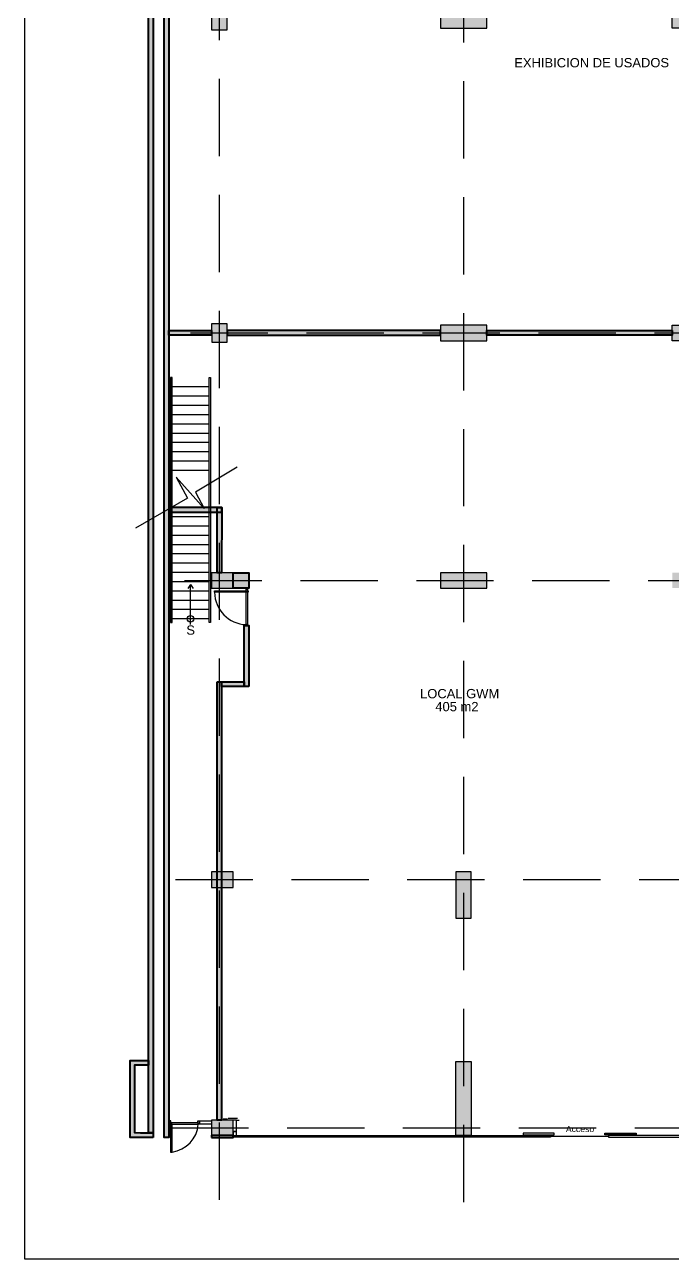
# Model space of a CAD drawing. Header units: millimetres. Extents: x -967 to 876, y -355 to 681.
# Drawn here: x -67.11 to -46.16, y -232.82 to -192.9 of the extents above; entities that cross this region are included whole.
import ezdxf

# ---------------------------------------------------------------- set-up
doc = ezdxf.new("R2010")
doc.units = ezdxf.units.MM
for name, pattern in [('DASHED2', [9.525, 6.35, -3.175]), ('HIDDEN', [9.525, 6.35, -3.175]), ('LÍNEAS_OCULTASX2', [0.75, 0.5, -0.25])]:
    doc.linetypes.add(name, pattern=pattern)
for name, color, linetype in [('1amobla', 253, 'Continuous'), ('A-HATCH CONCRETO', 8, 'Continuous'), ('AAA SG MOBILIARIO', 7, 'Continuous'), ('AMOBLAMIENTO', 8, 'Continuous'), ('AREA CIRCULACION', 8, 'Continuous'), ('F-2', 8, 'Continuous'), ('GG_PISO 1', 251, 'Continuous'), ('JCA_HATCH 254', 252, 'Continuous'), ('MUEBLE', 8, 'Continuous'), ('PROYECCION', 8, 'DASHED2')]:
    doc.layers.add(name, color=color, linetype=linetype)
for name, color, linetype, lineweight in [('Muro', 9, 'Continuous', 40), ('TEXTOS', 8, 'Continuous', 20), ('Vidrio', 8, 'Continuous', 30)]:
    doc.layers.add(name, color=color, linetype=linetype, lineweight=lineweight)
doc.styles.get("Standard").update_dxf_attribs({"font": 'arial.ttf'})

# ---------------------------------------------------------------- blocks, each defined once
blk = doc.blocks.new('estructura etapa 3')
at = {"layer": 'GG_PISO 1'}
h = blk.add_hatch(color=256, dxfattribs=at)
h.paths.add_polyline_path([(-91.651, -6658.124), (-91.651, -6657.624), (-92.35, -6657.624), (-92.35, -6658.124)])
h.paths.add_polyline_path([(-49.354, -6658.124), (-49.354, -6657.624), (-50.055, -6657.624), (-50.055, -6658.124)])
h.paths.add_polyline_path([(-56.053, -6658.124), (-56.053, -6657.624), (-56.753, -6657.624), (-56.753, -6658.124)])
h.paths.add_polyline_path([(-76.45, -6659.124), (-76.95, -6659.124), (-76.95, -6657.624), (-76.45, -6657.624)])
h.paths.add_polyline_path([(-83.95, -6659.124), (-84.45, -6659.124), (-84.45, -6657.624), (-83.95, -6657.624)])
h.paths.add_polyline_path([(-60.452, -6659.124), (-60.952, -6659.124), (-60.952, -6657.624), (-60.452, -6657.624)])
h.paths.add_polyline_path([(-67.95, -6659.124), (-68.45, -6659.124), (-68.45, -6657.624), (-67.95, -6657.624)])
h.paths.add_polyline_path([(-91.85, -6668.199), (-91.851, -6667.599), (-92.35, -6667.599), (-92.349, -6668.199)])
h.paths.add_polyline_path([(-49.354, -6668.199), (-49.354, -6667.599), (-49.854, -6667.599), (-49.854, -6668.199)])
h.paths.add_polyline_path([(-56.154, -6668.149), (-56.154, -6667.649), (-56.854, -6667.649), (-56.854, -6668.149)])
h.paths.add_polyline_path([(-59.952, -6667.649), (-59.952, -6668.149), (-61.452, -6668.149), (-61.452, -6667.649)])
h.paths.add_polyline_path([(-75.95, -6667.649), (-75.95, -6668.149), (-77.45, -6668.149), (-77.45, -6667.649)])
h.paths.add_polyline_path([(-68.95, -6667.649), (-68.95, -6668.149), (-67.45, -6668.149), (-67.45, -6667.649)])
h.paths.add_polyline_path([(-84.95, -6667.649), (-84.95, -6668.149), (-83.45, -6668.149), (-83.45, -6667.649)])
h.paths.add_polyline_path([(-91.85, -6676.199), (-91.85, -6675.599), (-92.349, -6675.599), (-92.349, -6676.199)])
h.paths.add_polyline_path([(-49.354, -6676.199), (-49.354, -6675.599), (-49.854, -6675.599), (-49.854, -6676.199)])
h.paths.add_polyline_path([(-56.154, -6676.149), (-56.154, -6675.649), (-56.754, -6675.649), (-56.754, -6676.149)])
h.paths.add_polyline_path([(-59.952, -6675.649), (-59.952, -6676.149), (-61.452, -6676.149), (-61.452, -6675.649)])
h.paths.add_polyline_path([(-75.95, -6675.649), (-75.95, -6676.149), (-77.45, -6676.149), (-77.45, -6675.649)])
h.paths.add_polyline_path([(-68.95, -6675.649), (-68.95, -6676.149), (-67.45, -6676.149), (-67.45, -6675.649)])
h.paths.add_polyline_path([(-84.95, -6675.649), (-84.95, -6676.149), (-83.45, -6676.149), (-83.45, -6675.649)])
h.paths.add_polyline_path([(-91.847, -6686.299), (-91.851, -6685.699), (-92.35, -6685.699), (-92.346, -6686.299)])
h.paths.add_polyline_path([(-49.354, -6686.299), (-49.354, -6685.699), (-49.854, -6685.699), (-49.854, -6686.299)])
h.paths.add_polyline_path([(-56.154, -6686.249), (-56.154, -6685.749), (-56.754, -6685.749), (-56.754, -6686.249)])
h.paths.add_polyline_path([(-59.952, -6685.749), (-59.952, -6686.249), (-61.452, -6686.249), (-61.452, -6685.749)])
h.paths.add_polyline_path([(-75.95, -6685.749), (-75.95, -6686.249), (-77.45, -6686.249), (-77.45, -6685.749)])
h.paths.add_polyline_path([(-68.95, -6685.749), (-68.95, -6686.249), (-67.45, -6686.249), (-67.45, -6685.749)])
h.paths.add_polyline_path([(-84.95, -6685.749), (-84.95, -6686.249), (-83.45, -6686.249), (-83.45, -6685.749)])
h.paths.add_polyline_path([(-49.353, -6694.294), (-49.354, -6693.699), (-49.855, -6693.699), (-49.854, -6694.294)])
h.paths.add_polyline_path([(-56.054, -6694.249), (-56.054, -6693.749), (-56.753, -6693.749), (-56.753, -6694.249)])
h.paths.add_polyline_path([(-91.651, -6694.249), (-91.651, -6693.749), (-92.35, -6693.749), (-92.35, -6694.249)])
h.paths.add_polyline_path([(-59.952, -6693.749), (-59.952, -6694.249), (-61.452, -6694.249), (-61.452, -6693.749)])
h.paths.add_polyline_path([(-75.95, -6693.749), (-75.95, -6694.249), (-77.45, -6694.249), (-77.45, -6693.749)])
h.paths.add_polyline_path([(-68.95, -6693.749), (-68.95, -6694.249), (-67.45, -6694.249), (-67.45, -6693.749)])
h.paths.add_polyline_path([(-84.95, -6693.749), (-84.95, -6694.249), (-83.45, -6694.249), (-83.45, -6693.749)])
h.paths.add_polyline_path([(-49.358, -6703.974), (-49.353, -6703.374), (-49.854, -6703.374), (-49.859, -6703.974)])
h.paths.add_polyline_path([(-56.054, -6703.924), (-56.054, -6703.424), (-56.753, -6703.424), (-56.753, -6703.924)])
h.paths.add_polyline_path([(-67.95, -6704.924), (-67.95, -6703.424), (-68.45, -6703.424), (-68.45, -6704.924)])
h.paths.add_polyline_path([(-91.651, -6703.924), (-91.651, -6703.424), (-92.35, -6703.424), (-92.35, -6703.924)])
h.paths.add_polyline_path([(-61.847, -6703.424), (-60.347, -6703.424), (-60.347, -6703.924), (-61.847, -6703.924)])
h.paths.add_polyline_path([(-83.95, -6704.924), (-83.95, -6703.424), (-84.45, -6703.424), (-84.45, -6704.924)])
h.paths.add_polyline_path([(-76.45, -6704.924), (-76.45, -6703.424), (-76.95, -6703.424), (-76.95, -6704.924)])
h.paths.add_polyline_path([(-49.354, -6711.949), (-49.354, -6711.449), (-50.054, -6711.449), (-50.054, -6711.949)])
h.paths.add_polyline_path([(-55.954, -6711.949), (-55.954, -6711.449), (-56.654, -6711.449), (-56.654, -6711.949)])
h.paths.add_polyline_path([(-91.65, -6711.949), (-91.65, -6711.449), (-92.35, -6711.449), (-92.35, -6711.949)])
h.paths.add_polyline_path([(-60.952, -6711.949), (-60.952, -6709.549), (-60.452, -6709.549), (-60.452, -6711.949)])
h.paths.add_polyline_path([(-68.45, -6709.549), (-68.45, -6711.949), (-67.95, -6711.949), (-67.95, -6709.549)])
h.paths.add_polyline_path([(-76.95, -6709.549), (-76.95, -6711.949), (-76.45, -6711.949), (-76.45, -6709.549)])
h.paths.add_polyline_path([(-83.95, -6709.549), (-83.95, -6711.949), (-84.45, -6711.949), (-84.45, -6709.549)])
at = {"layer": 'GG_PISO 1', "color": 253, "linetype": 'LÍNEAS_OCULTASX2', "ltscale": 5}
for p, q in [((-92.1, -6655.279), (-92.1, -6714.861)), ((-84.2, -6655.354), (-84.2, -6714.914)), ((-93.028, -6685.999), (-46.502, -6685.999)), ((-93.228, -6693.999), (-46.502, -6693.999)), ((-93.52, -6703.674), (-46.502, -6703.674)), ((-93.66, -6711.699), (-46.502, -6711.699))]:
    blk.add_line(p, q, dxfattribs=at)
at = {"layer": 'GG_PISO 1', "color": 0}
for points in [[(-91.85, -6676.199), (-91.85, -6675.599), (-92.349, -6675.599), (-92.349, -6676.199)], [(-84.95, -6675.649), (-84.95, -6676.149), (-83.45, -6676.149), (-83.45, -6675.649)], [(-75.95, -6675.649), (-75.95, -6676.149), (-77.45, -6676.149), (-77.45, -6675.649)], [(-91.847, -6686.299), (-91.851, -6685.699), (-92.35, -6685.699), (-92.346, -6686.299)], [(-84.95, -6685.749), (-84.95, -6686.249), (-83.45, -6686.249), (-83.45, -6685.749)], [(-75.95, -6685.749), (-75.95, -6686.249), (-77.45, -6686.249), (-77.45, -6685.749)], [(-91.651, -6694.249), (-91.651, -6693.749), (-92.35, -6693.749), (-92.35, -6694.249)], [(-84.95, -6693.749), (-84.95, -6694.249), (-83.45, -6694.249), (-83.45, -6693.749)], [(-91.651, -6703.924), (-91.651, -6703.424), (-92.35, -6703.424), (-92.35, -6703.924)], [(-83.95, -6704.924), (-83.95, -6703.424), (-84.45, -6703.424), (-84.45, -6704.924)], [(-83.95, -6709.549), (-83.95, -6711.949), (-84.45, -6711.949), (-84.45, -6709.549)], [(-91.65, -6711.949), (-91.65, -6711.449), (-92.35, -6711.449), (-92.35, -6711.949)]]:
    blk.add_lwpolyline(points, close=True, dxfattribs=at)
blk = doc.blocks.new('A$C2bc9fe95')
at = {"layer": 'A-HATCH CONCRETO', "linetype": 'HIDDEN', "ltscale": 0.3, "true_color": 0x636466}
h = blk.add_hatch(color=251, dxfattribs=at)
h.dxf.hatch_style = 1
h.paths.add_polyline_path([(4.2, 58.453), (4.35, 58.453), (4.35, 4.29), (4.2, 4.29)])
at = {"layer": 'A-HATCH CONCRETO', "linetype": 'HIDDEN', "ltscale": 0.3, "true_color": 0x636466, "transparency": 33554687}
h = blk.add_hatch(color=251, dxfattribs=at)
h.dxf.hatch_style = 1
h.paths.add_polyline_path([(4.86, 24.505), (4.86, 24.355), (6.573, 24.356), (6.573, 24.507)])
at = {"layer": 'A-HATCH CONCRETO', "linetype": 'HIDDEN', "ltscale": 0.3, "true_color": 0x636466}
h = blk.add_hatch(color=251, dxfattribs=at)
h.dxf.hatch_style = 1
h.paths.add_polyline_path([(6.944, 21.9), (6.944, 22.4), (7.452, 22.4), (7.452, 21.9)])
h = blk.add_hatch(color=251, dxfattribs=at)
h.dxf.hatch_style = 1
h.paths.add_polyline_path([(4.36, 4.14), (3.61, 4.14), (3.61, 6.625), (4.2, 6.625), (4.2, 6.475), (3.754, 6.475), (3.754, 4.304), (3.945, 4.29), (4.36, 4.29)])
at = {"layer": 'JCA_HATCH 254'}
for points in [[(4.71, 58.453), (4.86, 58.453), (4.86, 4.14), (4.71, 4.14)], [(7.452, 18.722), (7.302, 18.722), (7.302, 20.697), (7.452, 20.697)], [(6.42, 18.873), (6.57, 18.873), (6.57, 4.7), (6.42, 4.7)], [(7.302, 18.873), (7.302, 18.722), (6.57, 18.722), (6.57, 18.873)]]:
    blk.add_hatch(color=256, dxfattribs=at).paths.add_polyline_path(points)
at = {"layer": 'JCA_HATCH 254', "linetype": 'HIDDEN', "ltscale": 0.3, "true_color": 0x636466}
h = blk.add_hatch(color=251, dxfattribs=at)
h.dxf.hatch_style = 1
h.paths.add_polyline_path([(6.244, 30.225), (6.244, 30.075), (4.86, 30.075), (4.86, 30.225)])
h = blk.add_hatch(color=251, dxfattribs=at)
h.dxf.hatch_style = 1
h.paths.add_polyline_path([(6.746, 30.225), (6.746, 30.075), (13.645, 30.075), (13.645, 30.225)])
h = blk.add_hatch(color=251, dxfattribs=at)
h.dxf.hatch_style = 1
h.paths.add_polyline_path([(21.145, 30.225), (21.145, 30.075), (15.145, 30.075), (15.145, 30.225)])
at = {"layer": 'JCA_HATCH 254', "ltscale": 0.03}
blk.add_hatch(color=256, dxfattribs=at).paths.add_polyline_path([(6.423, 24.505), (6.573, 24.505), (6.57, 22.4), (6.42, 22.4)])
at = {"layer": '1amobla', "linetype": 'HIDDEN', "ltscale": 0.3}
blk.add_line((19.084, 4.175), (17.201, 4.175), dxfattribs=at)
at = {"layer": '1amobla', "color": 7, "linetype": 'Continuous', "ltscale": 0.3, "true_color": 0xffffff}
blk.add_lwpolyline([(0.2, 62.451), (53.241, 62.451), (53.241, 0.2), (0.2, 0.2)], close=True, dxfattribs=at)
at = {"layer": 'AAA SG MOBILIARIO'}
for p, q in [((7.05, 4.7), (6.585, 4.7)), ((6.755, 4.729), (6.615, 4.729)), ((7.085, 4.748), (6.785, 4.748)), ((7.05, 4.336), (7.05, 4.7)), ((7.05, 4.336), (7.05, 4.7)), ((7.05, 4.7), (7.135, 4.7)), ((7.05, 4.7), (7.135, 4.7)), ((6.945, 4.336), (7.05, 4.336)), ((6.945, 4.336), (7.05, 4.336))]:
    blk.add_line(p, q, dxfattribs=at)
at = {"layer": 'AAA SG MOBILIARIO', "ltscale": 0.3}
blk.add_lwpolyline([(7.05, 4.335), (6.945, 4.335), (6.945, 4.2), (7.05, 4.2)], close=True, dxfattribs=at)
at = {"layer": 'AMOBLAMIENTO'}
for p, q in [((6.163, 28.405), (4.966, 28.405)), ((6.163, 28.105), (4.966, 28.105)), ((6.163, 27.805), (4.966, 27.805)), ((6.162, 27.205), (4.965, 27.205)), ((6.163, 27.505), (4.966, 27.505)), ((6.162, 26.905), (4.965, 26.905)), ((6.162, 26.605), (4.965, 26.605)), ((6.162, 26.305), (4.965, 26.305)), ((6.162, 26.005), (4.965, 26.005)), ((6.162, 25.705), (4.965, 25.705)), ((6.162, 24.205, 0), (4.965, 24.205, 0)), ((6.162, 23.905, 0), (4.965, 23.905, 0)), ((6.162, 23.605, 0), (4.965, 23.605, 0)), ((6.162, 23.305, 0), (4.965, 23.305, 0)), ((6.162, 23.005, 0), (4.965, 23.005, 0)), ((6.162, 22.705, 0), (4.965, 22.705, 0)), ((6.162, 22.405, 0), (4.965, 22.405, 0)), ((6.162, 22.105, 0), (4.965, 22.105, 0)), ((6.162, 21.805, 0), (4.965, 21.805, 0)), ((6.162, 21.505, 0), (4.965, 21.505, 0)), ((6.162, 21.205, 0), (4.965, 21.205, 0)), ((6.162, 20.905, 0), (4.965, 20.905, 0))]:
    blk.add_line(p, q, dxfattribs=at)
for points in [[(4.965, 28.705), (4.917, 28.705), (4.916, 24.489), (4.966, 24.518)], [(6.162, 28.705), (6.211, 28.705), (6.212, 25.291), (6.162, 25.261)], [(6.162, 25.261), (6.212, 25.291), (6.212, 20.785), (6.162, 20.785)], [(4.966, 24.518), (4.916, 24.489), (4.916, 20.785), (4.966, 20.785)]]:
    blk.add_lwpolyline(points, close=True, dxfattribs=at)
for points in [[(7.071, 25.806), (5.729, 25.002), (6.007, 24.475), (5.1, 25.492), (5.47, 24.808), (3.787, 23.84)], [(5.564, 20.723), (5.563, 22.017), (5.476, 21.888)], [(5.564, 20.723), (5.563, 22.017), (5.476, 21.888)], [(5.564, 20.905), (5.563, 22.017), (5.649, 21.888)], [(5.564, 20.905), (5.563, 22.017), (5.649, 21.888)]]:
    blk.add_lwpolyline(points, dxfattribs=at)
at = {"layer": 'AMOBLAMIENTO', "linetype": 'HIDDEN'}
blk.add_lwpolyline([(4.967, 4.565), (4.916, 4.565), (4.916, 3.666), (4.967, 3.666)], close=True, dxfattribs=at)
at = {"layer": 'AMOBLAMIENTO'}
blk.add_circle((5.563, 20.906, 0), 0.109, dxfattribs=at)
blk.add_circle((5.563, 20.906, 0), 0.109, dxfattribs=at)
for centre, radius, start, end in [((7.398, 21.777), 1.058, 180.6167, 268.0082), ((4.831, 4.643), 0.987, 277.8945, 355.4314)]:
    blk.add_arc(centre, radius, start, end, dxfattribs=at)
at = {"layer": 'AREA CIRCULACION'}
blk.add_line((6.162, 24.505, 0), (4.965, 24.505, 0), dxfattribs=at)
at = {"layer": 'F-2'}
for points in [[(4.865, 4.577), (4.878, 4.577), (4.878, 4.665), (4.865, 4.665)], [(4.929, 4.615), (4.929, 4.677), (4.878, 4.677), (4.878, 4.565), (4.916, 4.565), (4.916, 4.615), (4.929, 4.615)], [(5.802, 4.615), (5.802, 4.677), (5.853, 4.677), (5.853, 4.565), (5.815, 4.565), (5.815, 4.615), (5.802, 4.615)]]:
    blk.add_lwpolyline(points, dxfattribs=at)
for points in [[(4.916, 4.615), (4.916, 4.565), (5.815, 4.565), (5.815, 4.615)], [(6.245, 4.675), (6.245, 4.565), (5.853, 4.565), (5.853, 4.675)]]:
    blk.add_lwpolyline(points, close=True, dxfattribs=at)
at = {"layer": 'Muro'}
for points in [[(4.2, 58.453), (4.35, 58.453), (4.35, 4.29), (4.2, 4.29)], [(4.71, 58.453), (4.86, 58.453), (4.86, 4.14), (4.71, 4.14)], [(4.71, 58.453), (4.86, 58.453), (4.86, 4.14), (4.71, 4.14)], [(6.244, 30.225), (6.244, 30.075), (4.86, 30.075), (4.86, 30.225)], [(6.244, 30.225), (6.244, 30.075), (4.86, 30.075), (4.86, 30.225)], [(6.746, 30.225), (6.746, 30.075), (13.645, 30.075), (13.645, 30.225)], [(6.746, 30.225), (6.746, 30.075), (13.645, 30.075), (13.645, 30.225)], [(21.145, 30.225), (21.145, 30.075), (15.145, 30.075), (15.145, 30.225)], [(21.145, 30.225), (21.145, 30.075), (15.145, 30.075), (15.145, 30.225)], [(4.86, 24.505), (4.86, 24.355), (6.573, 24.356), (6.573, 24.507)], [(6.423, 24.505), (6.573, 24.505), (6.57, 22.4), (6.42, 22.4)], [(6.423, 24.505), (6.573, 24.505), (6.57, 22.4), (6.42, 22.4)], [(6.944, 21.9), (6.944, 22.4), (7.452, 22.4), (7.452, 21.9)], [(6.944, 21.9), (6.944, 22.4), (7.452, 22.4), (7.452, 21.9)], [(7.452, 18.722), (7.302, 18.722), (7.302, 20.697), (7.452, 20.697)], [(6.42, 18.873), (6.57, 18.873), (6.57, 4.7), (6.42, 4.7)], [(7.302, 18.873), (7.302, 18.722), (6.57, 18.722), (6.57, 18.873)], [(4.36, 4.14), (3.61, 4.14), (3.61, 6.625), (4.2, 6.625), (4.2, 6.475), (3.754, 6.475), (3.754, 4.304), (3.945, 4.29), (4.36, 4.29)], [(4.35, 4.14), (3.61, 4.14), (3.61, 6.625), (4.2, 6.625), (4.2, 6.475), (3.754, 6.475), (3.754, 4.304), (3.945, 4.29), (4.35, 4.29)], [(4.36, 4.14), (3.61, 4.14), (3.61, 6.625), (4.2, 6.625), (4.2, 6.475), (3.754, 6.475), (3.754, 4.304), (3.945, 4.29), (4.36, 4.29)], [(6.245, 4.14), (6.945, 4.14), (6.945, 4.2), (6.245, 4.2)]]:
    blk.add_lwpolyline(points, close=True, dxfattribs=at)
at = {"layer": 'Vidrio'}
for points in [[(7.423, 21.816), (7.423, 21.766), (6.34, 21.766), (6.34, 21.816)], [(7.411, 20.72), (7.361, 20.72), (7.361, 21.872), (7.411, 21.872)], [(6.945, 4.15), (6.945, 4.2), (17.201, 4.2), (17.201, 4.15)], [(17.328, 4.227), (17.328, 4.277), (16.318, 4.277), (16.318, 4.227)], [(18.963, 4.227), (18.963, 4.277), (19.972, 4.277), (19.972, 4.227)], [(22.145, 4.15), (22.145, 4.2), (19.084, 4.2), (19.084, 4.15)]]:
    blk.add_lwpolyline(points, close=True, dxfattribs=at)
at = {"layer": 'Muro'}
blk.add_blockref('estructura etapa 3', (98.595, 6716.149), dxfattribs=at)
at = {"layer": 'AMOBLAMIENTO'}
blk.add_text('S', height=0.3, rotation=0.0669, dxfattribs=at).set_placement((5.429, 20.394))
at = {"layer": 'TEXTOS'}
for s, height, rotation, p in [('EXHIBICION DE USADOS', 0.3, 0.0669, (16.034, 38.735)), ('LOCAL GWM', 0.3, 0.0669, (12.987, 18.338)), ('405 m2', 0.3, 0.0669, (13.48, 17.919)), ('Acceso', 0.2, 359.9331, (17.703, 4.314, 405.071))]:
    blk.add_text(s, height=height, rotation=rotation, dxfattribs=at).set_placement(p)

msp = doc.modelspace()

# ---------------------------------------------------------------- linework, layer by layer
at = {"layer": 'F-2'}
for points in [[(-62.441, -228.445), (-62.428, -228.445), (-62.428, -228.358), (-62.441, -228.358)], [(-62.39, -228.407), (-62.377, -228.407), (-62.377, -228.345), (-62.428, -228.345), (-62.428, -228.458), (-62.39, -228.458)], [(-61.491, -228.407), (-61.504, -228.407), (-61.504, -228.345), (-61.453, -228.345), (-61.453, -228.458), (-61.491, -228.458)]]:
    msp.add_lwpolyline(points, dxfattribs=at)
for points in [[(-62.39, -228.407), (-62.39, -228.458), (-61.491, -228.458), (-61.491, -228.407)], [(-61.061, -228.347), (-61.061, -228.458), (-61.453, -228.458), (-61.453, -228.347)]]:
    msp.add_lwpolyline(points, close=True, dxfattribs=at)
at = {"layer": 'MUEBLE', "linetype": 'HIDDEN'}
msp.add_lwpolyline([(-62.339, -228.458), (-62.39, -228.458), (-62.39, -229.356), (-62.339, -229.356)], close=True, dxfattribs=at)
at = {"layer": 'PROYECCION'}
for p, q in [((-61.144, -204.617), (-62.341, -204.617)), ((-61.144, -204.917), (-62.341, -204.917)), ((-61.144, -205.217), (-62.341, -205.217)), ((-61.144, -205.517), (-62.341, -205.517)), ((-61.144, -205.817), (-62.341, -205.817)), ((-61.144, -206.117), (-62.341, -206.117)), ((-61.144, -206.417), (-62.341, -206.417)), ((-61.144, -206.717), (-62.341, -206.717)), ((-61.144, -207.017), (-62.341, -207.017)), ((-61.144, -207.317), (-62.341, -207.317))]:
    msp.add_line(p, q, dxfattribs=at)

# ---------------------------------------------------------------- block references
msp.add_blockref('A$C2bc9fe95', (-67.306, -233.022))

doc.saveas('drawing.dxf')
